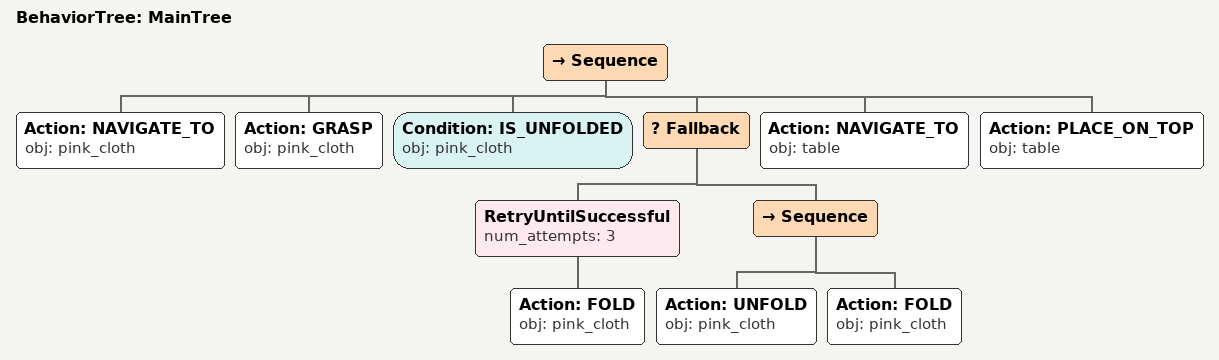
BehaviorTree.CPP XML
<root main_tree_to_execute="MainTree">
  <BehaviorTree ID="MainTree">
    <Sequence>
      <!-- Navigate to pink_cloth -->
      <Action ID="NAVIGATE_TO" obj="pink_cloth" />
      <!-- Grasp pink_cloth -->
      <Action ID="GRASP" obj="pink_cloth" />
      <!-- Check pink_cloth is unfolded before FOLD -->
      <Condition ID="IS_UNFOLDED" obj="pink_cloth" />
      <!-- Fallback: if FOLD pink_cloth fails, try alternative to reposition -->
      <Fallback>
        <!-- Retry FOLD pink_cloth up to 3 attempts -->
        <RetryUntilSuccessful num_attempts="3">
          <!-- Fold pink_cloth -->
          <Action ID="FOLD" obj="pink_cloth" />
        </RetryUntilSuccessful>
        <Sequence>
          <!-- Unfold pink_cloth -->
          <Action ID="UNFOLD" obj="pink_cloth" />
          <!-- Fold pink_cloth -->
          <Action ID="FOLD" obj="pink_cloth" />
        </Sequence>
      </Fallback>
      <!-- Navigate to table -->
      <Action ID="NAVIGATE_TO" obj="table" />
      <!-- Place on table -->
      <Action ID="PLACE_ON_TOP" obj="table" />
    </Sequence>
  </BehaviorTree>
</root>
